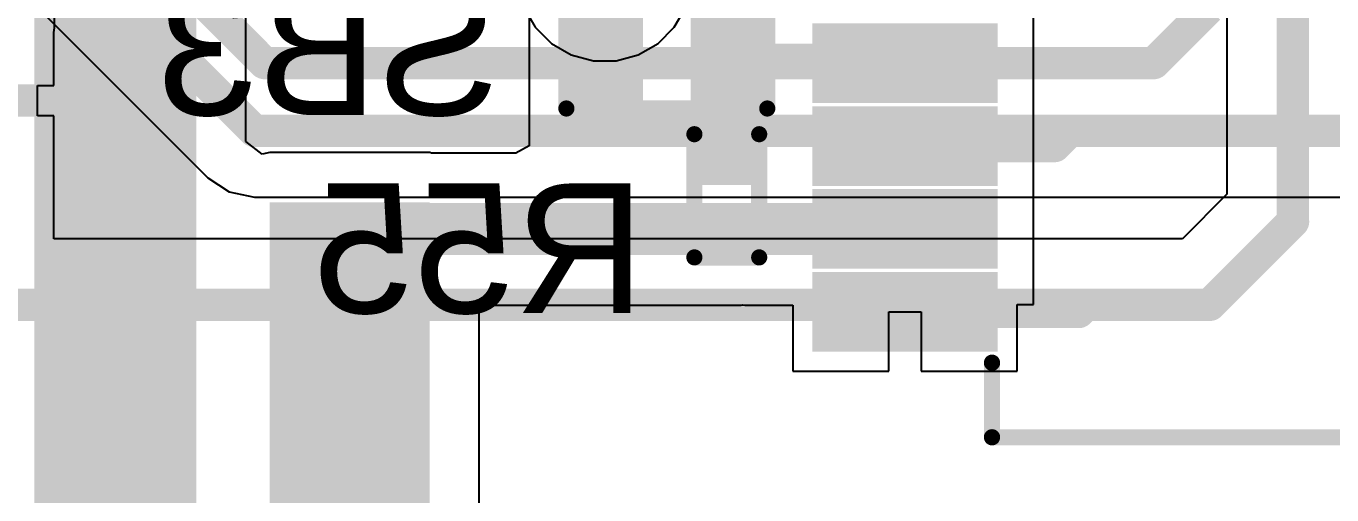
# Model space of a CAD drawing. Header units: inches. Extents: x -21 to 276, y -5 to 220.
# Drawn here: x 62.29 to 72.53, y 35.87 to 39.54 of the extents above; entities that cross this region are included whole.
import ezdxf

# ---------------------------------------------------------------- set-up
doc = ezdxf.new("R2010")
doc.units = ezdxf.units.IN
for name, color, linetype in [('Bottom Layer', 5, 'Continuous'), ('Bottom Overlay', 54, 'Continuous'), ('Bottom Paste', 16, 'Continuous'), ('Bottom Solder', 6, 'Continuous'), ('Ground', 16, 'Continuous'), ('Power + Signal', 76, 'Continuous'), ('Top Layer', 1, 'Continuous')]:
    doc.layers.add(name, color=color, linetype=linetype)
doc.styles.add('Arial', font='', dxfattribs={"height": 0.2})
doc.styles.get('Arial').set_extended_font_data('Arial')

# ---------------------------------------------------------------- blocks, each defined once
blk = doc.blocks.new('S______B______0402_B_3')
at = {"layer": 'Bottom Layer'}
for points in [[(-0.241, 0.317), (-0.241, -0.318), (-0.699, -0.318), (-0.699, 0.317)], [(0.699, 0.317), (0.699, -0.318), (0.241, -0.318), (0.241, 0.317)]]:
    blk.add_hatch(color=5, dxfattribs=at).paths.add_polyline_path(points)
at = {"layer": 'Bottom Paste'}
for points in [[(-0.241, 0.317), (-0.241, -0.318), (-0.699, -0.318), (-0.699, 0.317)], [(0.699, 0.317), (0.699, -0.318), (0.241, -0.318), (0.241, 0.317)]]:
    blk.add_hatch(color=16, dxfattribs=at).paths.add_polyline_path(points)
at = {"layer": 'Bottom Solder'}
for points in [[(-0.186, 0.373), (-0.186, -0.373), (-0.754, -0.373), (-0.754, 0.373)], [(0.754, 0.373), (0.754, -0.373), (0.186, -0.373), (0.186, 0.373)]]:
    blk.add_hatch(color=6, dxfattribs=at).paths.add_polyline_path(points)
at = {"layer": 'Bottom Overlay'}
for points in [[(-0.787, 0.406, 0.127, 0.127, 0), (0.787, 0.406, 0.127, 0.127, 0)], [(-0.787, -0.406, 0.127, 0.127, 0), (-0.787, 0.406, 0.127, 0.127, 0)], [(-0.813, 0.432, 0.00323, 0.00323, 0), (0.813, 0.432, 0.00323, 0.00323, 0)], [(0.787, -0.406, 0.127, 0.127, 0), (0.787, 0.406, 0.127, 0.127, 0)], [(-0.787, -0.406, 0.127, 0.127, 0), (0.787, -0.406, 0.127, 0.127, 0)]]:
    blk.add_lwpolyline(points, format="xyseb", dxfattribs=at)
for points in [[(-0.819, 0.406, 0.0635, 0.0635, 1), (-0.756, 0.406, 0.0635, 0.0635, 1)], [(-0.819, 0.406, 0.0635, 0.0635, 1), (-0.756, 0.406, 0.0635, 0.0635, 1)], [(-0.814, 0.432, 0.00161, 0.00161, 1), (-0.812, 0.432, 0.00161, 0.00161, 1)], [(0.756, 0.406, 0.0635, 0.0635, 1), (0.819, 0.406, 0.0635, 0.0635, 1)], [(0.756, 0.406, 0.0635, 0.0635, 1), (0.819, 0.406, 0.0635, 0.0635, 1)], [(0.812, 0.432, 0.00161, 0.00161, 1), (0.814, 0.432, 0.00161, 0.00161, 1)], [(-0.819, -0.406, 0.0635, 0.0635, 1), (-0.756, -0.406, 0.0635, 0.0635, 1)], [(-0.819, -0.406, 0.0635, 0.0635, 1), (-0.756, -0.406, 0.0635, 0.0635, 1)], [(0.756, -0.406, 0.0635, 0.0635, 1), (0.819, -0.406, 0.0635, 0.0635, 1)], [(0.756, -0.406, 0.0635, 0.0635, 1), (0.819, -0.406, 0.0635, 0.0635, 1)]]:
    blk.add_lwpolyline(points, format="xyseb", close=True, dxfattribs=at)
blk = doc.blocks.new('SSOP_28_208____B_57')
at = {"layer": 'Bottom Layer'}
for points in [[(2.775, 4.435), (4.025, 4.435), (4.025, 4.015), (2.775, 4.015)], [(2.775, 3.785), (4.025, 3.785), (4.025, 3.365), (2.775, 3.365)], [(2.775, 3.135), (4.025, 3.135), (4.025, 2.715), (2.775, 2.715)], [(2.775, 2.485), (4.025, 2.485), (4.025, 2.065), (2.775, 2.065)]]:
    blk.add_hatch(color=5, dxfattribs=at).paths.add_polyline_path(points)
at = {"layer": 'Bottom Paste'}
for points in [[(2.775, 4.435), (4.025, 4.435), (4.025, 4.015), (2.775, 4.015)], [(2.775, 3.785), (4.025, 3.785), (4.025, 3.365), (2.775, 3.365)], [(2.775, 3.135), (4.025, 3.135), (4.025, 2.715), (2.775, 2.715)], [(2.775, 2.485), (4.025, 2.485), (4.025, 2.065), (2.775, 2.065)]]:
    blk.add_hatch(color=16, dxfattribs=at).paths.add_polyline_path(points)
at = {"layer": 'Bottom Solder'}
for points in [[(2.673, 4.537), (4.127, 4.537), (4.127, 3.913), (2.673, 3.913)], [(2.673, 3.887), (4.127, 3.887), (4.127, 3.263), (2.673, 3.263)], [(2.673, 3.237), (4.127, 3.237), (4.127, 2.613), (2.673, 2.613)], [(2.673, 2.587), (4.127, 2.587), (4.127, 1.963), (2.673, 1.963)]]:
    blk.add_hatch(color=6, dxfattribs=at).paths.add_polyline_path(points)
at = {"layer": 'Bottom Overlay'}
for points in [[(2.718, 5.207, 0.127, 0.127, 0), (-2.718, 5.207, 0.127, 0.127, 0)], [(2.718, 5.207, 0.127, 0.127, 0), (2.718, 4.623, 0.127, 0.127, 0)]]:
    blk.add_lwpolyline(points, format="xyseb", dxfattribs=at)
for points in [[(2.686, 5.207, 0.0635, 0.0635, 1), (2.75, 5.207, 0.0635, 0.0635, 1)], [(2.686, 5.207, 0.0635, 0.0635, 1), (2.75, 5.207, 0.0635, 0.0635, 1)], [(2.686, 4.623, 0.0635, 0.0635, 1), (2.75, 4.623, 0.0635, 0.0635, 1)]]:
    blk.add_lwpolyline(points, format="xyseb", close=True, dxfattribs=at)
blk = doc.blocks.new('R___0201_B_85')
at = {"layer": 'Bottom Layer'}
for points in [[(-0.41, 0.185), (-0.14, 0.185), (-0.14, -0.185), (-0.41, -0.185)], [(0.14, 0.185), (0.41, 0.185), (0.41, -0.185), (0.14, -0.185)]]:
    blk.add_hatch(color=5, dxfattribs=at).paths.add_polyline_path(points)
at = {"layer": 'Bottom Paste'}
for points in [[(-0.41, 0.185), (-0.14, 0.185), (-0.14, -0.185), (-0.41, -0.185)], [(0.14, 0.185), (0.41, 0.185), (0.41, -0.185), (0.14, -0.185)]]:
    blk.add_hatch(color=16, dxfattribs=at).paths.add_polyline_path(points)
at = {"layer": 'Bottom Solder'}
for points in [[(-0.465, 0.24), (-0.085, 0.24), (-0.085, -0.24), (-0.465, -0.24)], [(0.085, 0.24), (0.465, 0.24), (0.465, -0.24), (0.085, -0.24)]]:
    blk.add_hatch(color=6, dxfattribs=at).paths.add_polyline_path(points)
at = {"layer": 'Bottom Overlay'}
for points in [[(-0.483, -0.254, 0.127, 0.127, 0), (-0.483, 0.254, 0.127, 0.127, 0)], [(0.483, 0.254, 0.127, 0.127, 0), (-0.483, 0.254, 0.127, 0.127, 0)], [(0.483, -0.254, 0.127, 0.127, 0), (0.483, 0.254, 0.127, 0.127, 0)], [(0.483, -0.254, 0.127, 0.127, 0), (-0.483, -0.254, 0.127, 0.127, 0)]]:
    blk.add_lwpolyline(points, format="xyseb", dxfattribs=at)
for points in [[(-0.514, 0.254, 0.0635, 0.0635, 1), (-0.451, 0.254, 0.0635, 0.0635, 1)], [(-0.514, 0.254, 0.0635, 0.0635, 1), (-0.451, 0.254, 0.0635, 0.0635, 1)], [(0.451, 0.254, 0.0635, 0.0635, 1), (0.514, 0.254, 0.0635, 0.0635, 1)], [(0.451, 0.254, 0.0635, 0.0635, 1), (0.514, 0.254, 0.0635, 0.0635, 1)], [(-0.514, -0.254, 0.0635, 0.0635, 1), (-0.451, -0.254, 0.0635, 0.0635, 1)], [(-0.514, -0.254, 0.0635, 0.0635, 1), (-0.451, -0.254, 0.0635, 0.0635, 1)], [(0.451, -0.254, 0.0635, 0.0635, 1), (0.514, -0.254, 0.0635, 0.0635, 1)], [(0.451, -0.254, 0.0635, 0.0635, 1), (0.514, -0.254, 0.0635, 0.0635, 1)]]:
    blk.add_lwpolyline(points, format="xyseb", close=True, dxfattribs=at)

msp = doc.modelspace()

# ---------------------------------------------------------------- hatches: boundary and pattern name
at = {"layer": 'Bottom Layer'}
for points in [[(62.355, 17.861), (63.627, 17.861), (63.627, 55.097), (62.355, 55.097)], [(64.201, 13.737), (65.456, 13.737), (65.456, 38.165), (64.201, 38.165)]]:
    msp.add_hatch(color=5, dxfattribs=at).paths.add_polyline_path(points)

# ---------------------------------------------------------------- linework, layer by layer
for p, q in [((70.187, 39.314), (70.187, 39.964)), ((64.015, 38.64), (64.015, 39.696)), ((66.235, 39.618), (66.235, 38.607)), ((70.187, 38.664), (70.187, 39.314)), ((64.142, 38.541), (64.015, 38.64)), ((66.235, 38.607), (66.131, 38.55)), ((70.187, 38.546), (70.187, 38.664)), ((70.187, 38.664), (70.187, 38.664)), ((64.201, 38.553), (64.142, 38.541)), ((65.456, 38.553), (64.201, 38.553)), ((65.47, 38.55), (65.456, 38.553)), ((66.131, 38.55), (65.47, 38.55)), ((70.187, 37.364), (70.187, 38.546)), ((70.187, 38.546), (70.187, 38.546)), ((67.897, 37.359), (67.911, 37.362)), ((67.911, 37.362), (67.926, 37.359)), ((70.06, 36.841), (70.06, 37.364)), ((70.06, 37.364), (70.187, 37.364)), ((65.844, 27.083), (65.844, 37.359)), ((65.844, 37.359), (67.897, 37.359)), ((67.926, 37.359), (68.302, 37.359)), ((68.302, 37.359), (68.302, 36.841)), ((69.054, 36.841), (69.054, 37.305)), ((69.054, 37.305), (69.308, 37.305)), ((69.308, 37.305), (69.308, 36.841)), ((68.302, 36.841), (69.054, 36.841)), ((69.308, 36.841), (70.06, 36.841))]:
    msp.add_line(p, q, dxfattribs=at)
for points in [[(66.836, 39.314, 0.254, 0.254, 0), (66.836, 39.929, 0.254, 0.254, 0)], [(66.836, 39.314, 0.254, 0.254, 0), (66.844, 39.305, 0.254, 0.254, 0)], [(67.784, 39.305, 0.254, 0.254, 0), (67.81, 39.28, 0.254, 0.254, 0)], [(67.784, 38.49, 0.254, 0.254, 0), (67.784, 39.305, 0.254, 0.254, 0)], [(67.81, 39.28, 0.254, 0.254, 0), (69.156, 39.28, 0.254, 0.254, 0)], [(69.156, 39.28, 0.254, 0.254, 0), (69.181, 39.255, 0.254, 0.254, 0)], [(70.354, 38.605, 0.254, 0.254, 0), (70.473, 38.723, 0.254, 0.254, 0)], [(69.181, 38.605, 0.254, 0.254, 0), (70.354, 38.605, 0.254, 0.254, 0)], [(64.535, 37.955, 0.406, 0.406, 0), (67.897, 37.955, 0.406, 0.406, 0)], [(67.926, 37.955, 0.406, 0.406, 0), (69.181, 37.955, 0.406, 0.406, 0)], [(70.543, 37.305, 0.254, 0.254, 0), (70.591, 37.353, 0.254, 0.254, 0)], [(69.181, 37.305, 0.254, 0.254, 0), (70.543, 37.305, 0.254, 0.254, 0)]]:
    msp.add_lwpolyline(points, format="xyseb", dxfattribs=at)
for points in [[(66.772, 39.314, 0.127, 0.127, 1), (66.899, 39.314, 0.127, 0.127, 1)], [(66.772, 39.314, 0.127, 0.127, 1), (66.899, 39.314, 0.127, 0.127, 1)], [(66.781, 39.305, 0.127, 0.127, 1), (66.908, 39.305, 0.127, 0.127, 1)], [(67.721, 39.305, 0.127, 0.127, 1), (67.848, 39.305, 0.127, 0.127, 1)], [(67.721, 39.305, 0.127, 0.127, 1), (67.848, 39.305, 0.127, 0.127, 1)], [(67.746, 39.28, 0.127, 0.127, 1), (67.873, 39.28, 0.127, 0.127, 1)], [(67.746, 39.28, 0.127, 0.127, 1), (67.873, 39.28, 0.127, 0.127, 1)], [(69.092, 39.28, 0.127, 0.127, 1), (69.219, 39.28, 0.127, 0.127, 1)], [(69.092, 39.28, 0.127, 0.127, 1), (69.219, 39.28, 0.127, 0.127, 1)], [(69.118, 39.255, 0.127, 0.127, 1), (69.245, 39.255, 0.127, 0.127, 1)], [(70.41, 38.723, 0.127, 0.127, 1), (70.537, 38.723, 0.127, 0.127, 1)], [(69.118, 38.605, 0.127, 0.127, 1), (69.245, 38.605, 0.127, 0.127, 1)], [(70.291, 38.605, 0.127, 0.127, 1), (70.418, 38.605, 0.127, 0.127, 1)], [(70.291, 38.605, 0.127, 0.127, 1), (70.418, 38.605, 0.127, 0.127, 1)], [(67.721, 38.49, 0.127, 0.127, 1), (67.848, 38.49, 0.127, 0.127, 1)], [(64.433, 37.955, 0.203, 0.203, 1), (64.636, 37.955, 0.203, 0.203, 1)], [(67.795, 37.955, 0.203, 0.203, 1), (67.999, 37.955, 0.203, 0.203, 1)], [(67.824, 37.955, 0.203, 0.203, 1), (68.027, 37.955, 0.203, 0.203, 1)], [(69.08, 37.955, 0.203, 0.203, 1), (69.283, 37.955, 0.203, 0.203, 1)], [(70.527, 37.353, 0.127, 0.127, 1), (70.654, 37.353, 0.127, 0.127, 1)], [(69.118, 37.305, 0.127, 0.127, 1), (69.245, 37.305, 0.127, 0.127, 1)], [(70.479, 37.305, 0.127, 0.127, 1), (70.606, 37.305, 0.127, 0.127, 1)], [(70.479, 37.305, 0.127, 0.127, 1), (70.606, 37.305, 0.127, 0.127, 1)]]:
    msp.add_lwpolyline(points, format="xyseb", close=True, dxfattribs=at)
at = {"layer": 'Ground'}
for p, q in [((66.193, 39.691), (66.282, 39.536)), ((67.372, 39.536), (67.462, 39.691)), ((66.282, 39.536), (66.409, 39.409)), ((67.246, 39.409), (67.372, 39.536)), ((66.409, 39.409), (66.565, 39.32)), ((67.09, 39.32), (67.246, 39.409)), ((66.565, 39.32), (66.738, 39.273)), ((66.917, 39.273), (67.09, 39.32)), ((66.738, 39.273), (66.917, 39.273))]:
    msp.add_line(p, q, dxfattribs=at)
at = {"layer": 'Power + Signal'}
for p, q in [((62.162, 39.91), (63.715, 38.357)), ((63.715, 38.357), (63.883, 38.245)), ((63.883, 38.245), (64.081, 38.205)), ((64.081, 38.205), (75.579, 38.205))]:
    msp.add_line(p, q, dxfattribs=at)
for points in [[(57.147, 46.268, 0.254, 0.254, 0), (64.16, 39.255, 0.254, 0.254, 0)], [(57.141, 45.663, 0.254, 0.254, 0), (64.081, 38.723, 0.254, 0.254, 0)], [(71.132, 39.255, 0.254, 0.254, 0), (71.562, 39.685, 0.254, 0.254, 0)], [(64.16, 39.255, 0.254, 0.254, 0), (71.132, 39.255, 0.254, 0.254, 0)], [(64.081, 38.723, 0.254, 0.254, 0), (75.579, 38.723, 0.254, 0.254, 0)]]:
    msp.add_lwpolyline(points, format="xyseb", dxfattribs=at)
for points in [[(64.097, 39.255, 0.127, 0.127, 1), (64.224, 39.255, 0.127, 0.127, 1)], [(64.097, 39.255, 0.127, 0.127, 1), (64.224, 39.255, 0.127, 0.127, 1)], [(71.068, 39.255, 0.127, 0.127, 1), (71.195, 39.255, 0.127, 0.127, 1)], [(71.068, 39.255, 0.127, 0.127, 1), (71.195, 39.255, 0.127, 0.127, 1)], [(64.017, 38.723, 0.127, 0.127, 1), (64.144, 38.723, 0.127, 0.127, 1)], [(64.017, 38.723, 0.127, 0.127, 1), (64.144, 38.723, 0.127, 0.127, 1)]]:
    msp.add_lwpolyline(points, format="xyseb", close=True, dxfattribs=at)
at = {"layer": 'Top Layer'}
for p, q in [((62.515, 39.532), (62.515, 40.704)), ((71.704, 40.427), (71.704, 38.228)), ((66.193, 39.691), (66.282, 39.536)), ((67.372, 39.536), (67.462, 39.691)), ((62.508, 39.495), (62.515, 39.532)), ((66.282, 39.536), (66.409, 39.409)), ((67.246, 39.409), (67.372, 39.536)), ((62.508, 39.08), (62.508, 39.495)), ((66.409, 39.409), (66.565, 39.32)), ((67.09, 39.32), (67.246, 39.409)), ((66.565, 39.32), (66.738, 39.273)), ((66.917, 39.273), (67.09, 39.32)), ((66.738, 39.273), (66.917, 39.273)), ((62.381, 38.842), (62.381, 39.08)), ((62.381, 39.08), (62.508, 39.08)), ((62.508, 38.842), (62.381, 38.842)), ((62.508, 37.879), (62.508, 38.842)), ((71.704, 38.228), (71.356, 37.879)), ((71.356, 37.879), (62.508, 37.879))]:
    msp.add_line(p, q, dxfattribs=at)
for points in [[(72.222, 38.013, 0.254, 0.254, 0), (72.222, 42.33, 0.254, 0.254, 0)], [(61.127, 38.961, 0.254, 0.254, 0), (63.02, 38.961, 0.254, 0.254, 0)], [(63.02, 38.961, 0.254, 0.254, 0), (63.068, 38.913, 0.254, 0.254, 0)], [(71.57, 37.361, 0.254, 0.254, 0), (72.222, 38.013, 0.254, 0.254, 0)], [(61.127, 37.361, 0.254, 0.254, 0), (71.57, 37.361, 0.254, 0.254, 0)]]:
    msp.add_lwpolyline(points, format="xyseb", dxfattribs=at)
for points in [[(62.956, 38.961, 0.127, 0.127, 1), (63.083, 38.961, 0.127, 0.127, 1)], [(62.956, 38.961, 0.127, 0.127, 1), (63.083, 38.961, 0.127, 0.127, 1)], [(63.005, 38.913, 0.127, 0.127, 1), (63.132, 38.913, 0.127, 0.127, 1)], [(72.159, 38.013, 0.127, 0.127, 1), (72.286, 38.013, 0.127, 0.127, 1)], [(72.159, 38.013, 0.127, 0.127, 1), (72.286, 38.013, 0.127, 0.127, 1)], [(71.507, 37.361, 0.127, 0.127, 1), (71.634, 37.361, 0.127, 0.127, 1)], [(71.507, 37.361, 0.127, 0.127, 1), (71.634, 37.361, 0.127, 0.127, 1)]]:
    msp.add_lwpolyline(points, format="xyseb", close=True, dxfattribs=at)

# ---------------------------------------------------------------- block references
for name, p, rotation in [('SSOP_28_208____B_57', (72.581, 41.53), 180), ('R___0201_B_85', (67.784, 38.215), 270)]:
    msp.add_blockref(name, p, dxfattribs=dict(rotation=rotation))
msp.add_blockref('S______B______0402_B_3', (67.314, 39.305))

# ---------------------------------------------------------------- texts
at = {"layer": 'Bottom Overlay', "style": 'Arial', "text_generation_flag": 2}
for s, p in [('SB3', (66, 38.847)), ('R55', (67.144, 37.296))]:
    msp.add_text(s, height=1.016, dxfattribs=at).set_placement(p)

doc.saveas('drawing.dxf')
